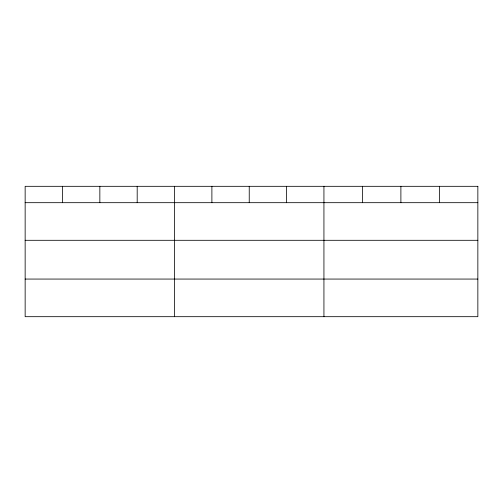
<?xml version="1.0" encoding="UTF-8"?>
<svg xmlns="http://www.w3.org/2000/svg" width="503" height="503" viewBox="0 0 503 503"><rect width="100%" height="100%" fill="white"/><g stroke="black" fill="none" stroke-linecap="round" stroke-linejoin="round"><path stroke-width="0.75" d="M25.15 202.684L477.85 202.684M25.15 240.302L477.85 240.302M25.15 279.064L477.85 279.064M439.37 186.317L439.37 202.684M400.891 186.317L400.891 202.684M362.411 186.317L362.411 202.684M323.932 186.317L323.932 316.683M286.584 186.317L286.584 202.684M249.237 186.317L249.237 202.684M211.889 186.317L211.889 202.684M174.541 186.317L174.541 316.683M137.193 186.317L137.193 202.684M99.846 186.317L99.846 202.684M62.498 186.317L62.498 202.684M477.85 186.317L25.15 186.317L25.15 316.683L477.85 316.683L477.85 186.317"/></g></svg>
